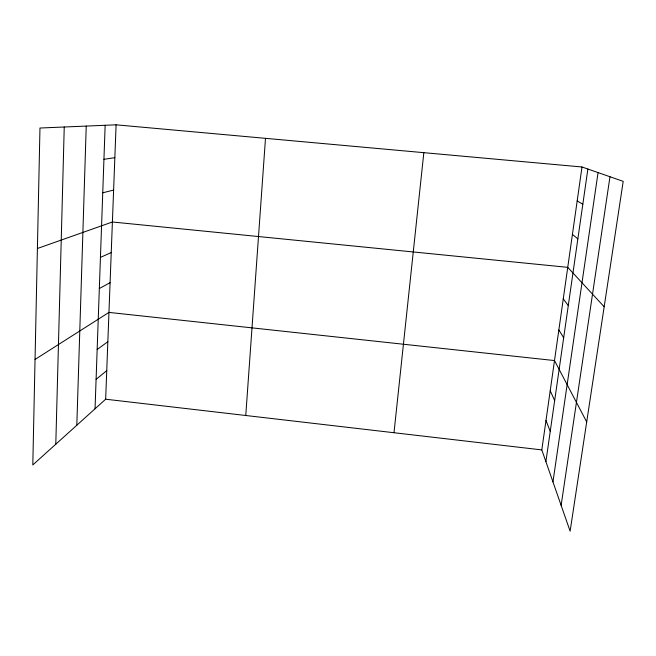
<?xml version="1.0" encoding="UTF-8"?>
<svg xmlns="http://www.w3.org/2000/svg" width="656" height="656" viewBox="0 0 656 656"><rect width="100%" height="100%" fill="white"/><g stroke="black" fill="none" stroke-linecap="round" stroke-linejoin="round"><path stroke-width="0.98" d="M55.793 444.21L64.239 127.002M76.818 425.236L86.231 126.075M95.046 408.786L105.149 125.28M116.096 124.82L39.967 128.027L32.8 464.956L105.657 399.209L116.096 124.82L582.003 166.985L623.2 181.359L570.121 531.18L541.807 449.909L582.003 166.985M245.762 415.494L265.491 138.342M394.002 432.722L423.833 152.668M545.899 461.652L587.874 169.035M552.959 481.898L598.059 172.585M561.134 505.366L609.973 176.743M96.096 379.348L106.748 370.656M97.154 349.5L107.846 341.727M35.047 359.447L108.962 312.404L554.5 360.562L586.702 421.939M99.327 288.533L110.093 282.679M100.442 257.398L111.241 252.544M37.408 248.493L112.397 221.99L567.743 267.345L604.176 306.762M102.738 192.807L113.611 190.068M103.935 159.301L114.849 157.678M105.657 399.209L541.807 449.909M577.182 200.941L582.831 204.229M572.426 234.397L577.854 238.882M563.266 298.865L568.285 305.606M558.855 329.935L563.676 337.733M550.212 390.763L554.656 400.595M545.981 420.537L550.253 431.345"/></g></svg>
